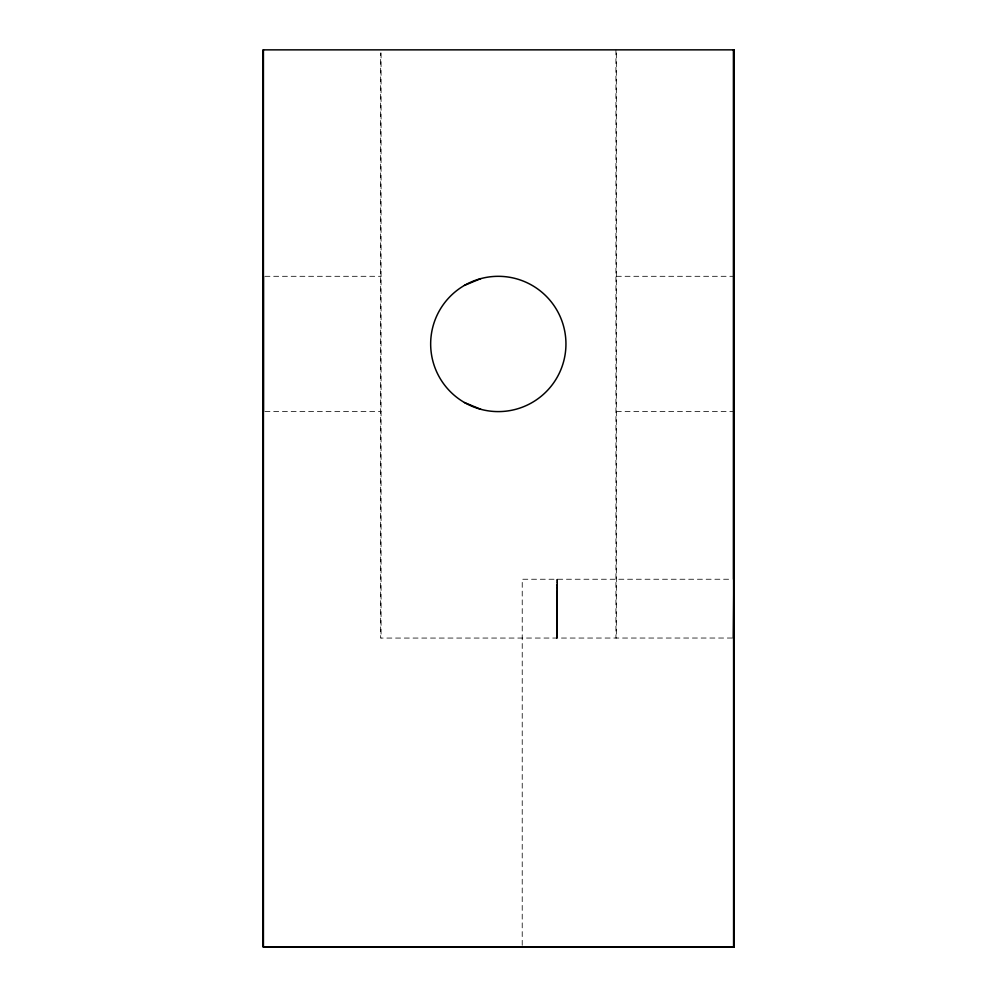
<?xml version="1.0" encoding="UTF-8"?>
<svg xmlns="http://www.w3.org/2000/svg" width="997" height="997" viewBox="0 0 997 997"><rect width="100%" height="100%" fill="white"/><g stroke="black" fill="none" stroke-linecap="round" stroke-linejoin="round"><path stroke-width="0.75" stroke-dasharray="4.99 3.74" d="M522.216 945.318L522.229 579.245L732.321 579.245M557.385 579.245L557.348 638.03L557.211 579.245L556.7 638.03L557.398 579.245L557.136 638.03L557.136 579.245L556.5 638.03M556.962 638.03L557.248 579.245L556.725 638.03M557.011 638.03L557.248 579.245M264.965 276.306L381.066 276.306M616.345 276.306L733.979 276.306M264.965 411.587L381.066 411.587M616.345 411.599L733.979 411.599M732.321 638.03L380.655 638.068L380.655 52.978M616.345 52.966L616.345 638.043M615.934 49.862L615.934 638.068M381.066 52.966L381.066 638.043"/><path stroke-width="1.5" d="M263.42 411.587L263.42 276.306M733.854 638.03L733.979 49.85L263.021 49.862L263.021 946.888L733.979 947.15L733.979 49.85M480.791 409.306L464.477 402.539A67.646 67.646 0 0 1 464.477 285.379L480.791 278.624M733.555 579.245L733.58 49.862L733.58 946.888M733.879 579.245L733.393 638.03M733.979 947.15L263.42 947.138L263.42 49.85M464.477 402.539A67.646 67.646 0 0 0 565.947 343.965A67.646 67.646 0 0 0 464.477 285.379"/></g></svg>
